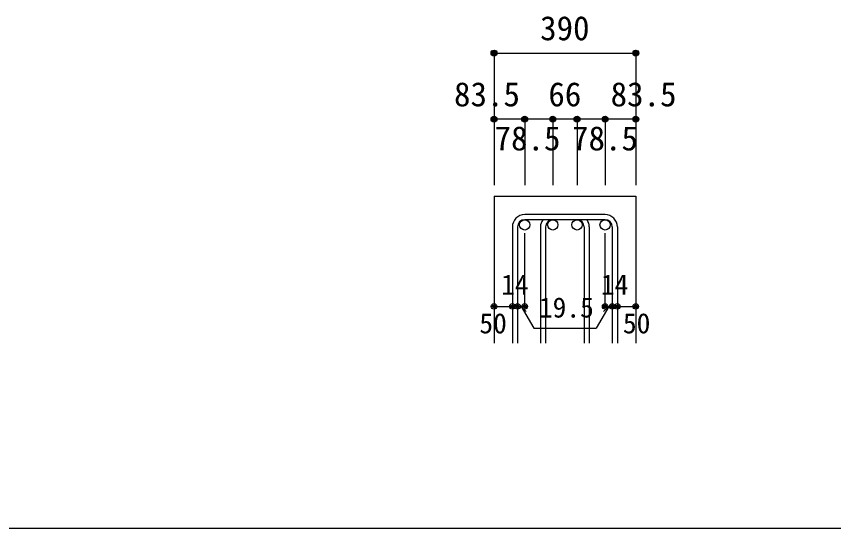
# Model space of a CAD drawing. Units: millimetres at full size, sheet at 1:30; some dimension numbers follow another scale. Extents: x -5973 to 5954, y -4195 to 4201.
# Drawn here: x -942 to 1284, y 3 to 1398 of the extents above; entities that cross this region are included whole.
import ezdxf
from ezdxf.enums import TextEntityAlignment as Align

# ---------------------------------------------------------------- set-up
doc = ezdxf.new("R2010")
doc.units = ezdxf.units.MM
doc.header["$LTSCALE"] = 30
doc.header["$PDMODE"] = 32
doc.header["$PDSIZE"] = 15
for name, color, linetype in [('0-1_躯体線', 2, 'Continuous'), ('0-5_基礎梁筋', 7, 'Continuous'), ('0-6_スタラップ筋', 7, 'Continuous'), ('0-D_寸法', 4, 'Continuous'), ('F-0_枠', 6, 'Continuous')]:
    doc.layers.add(name, color=color, linetype=linetype)
doc.styles.add('ＭＳ ゴシック', font='')
doc.styles.get('ＭＳ ゴシック').set_extended_font_data('MS Gothic')

msp = doc.modelspace()

# ---------------------------------------------------------------- linework, layer by layer
at = {"layer": '0-1_躯体線'}
for p, q in [((359.44, 908.3), (359.44, 508.3)), ((359.44, 908.3), (745.44, 908.3)), ((745.44, 908.3), (745.44, 508.3))]:
    msp.add_line(p, q, dxfattribs=at)
at = {"layer": '0-5_基礎梁筋', "color": 3}
for centre in [(442.94, 830.3), (519.44, 830.3), (585.44, 830.3), (661.94, 830.3)]:
    msp.add_circle(centre, 14, dxfattribs=at)
at = {"layer": '0-6_スタラップ筋'}
for p, q in [((661.94, 858.3), (442.94, 858.3)), ((409.44, 824.8), (409.44, 508.3)), ((423.44, 824.8), (423.44, 508.3)), ((661.94, 844.3), (442.94, 844.3)), ((485.94, 824.8), (485.94, 508.3)), ((499.94, 824.8), (499.94, 508.3)), ((604.94, 824.8), (604.94, 508.3)), ((618.94, 824.8), (618.94, 508.3)), ((681.44, 824.8), (681.44, 508.3)), ((695.44, 824.8), (695.44, 508.3))]:
    msp.add_line(p, q, dxfattribs=at)
for centre, radius, start, end in [((442.94, 824.8), 33.5, 90, 180), ((661.94, 824.8), 33.5, 0, 90), ((442.94, 824.8), 19.5, 90, 180), ((519.44, 824.8), 33.5, 144.40235, 180), ((519.44, 824.8), 19.5, 90, 180), ((585.44, 824.8), 19.5, 0, 90), ((585.44, 824.8), 33.5, 0, 35.59765), ((661.94, 824.8), 19.5, 0, 90)]:
    msp.add_arc(centre, radius, start, end, dxfattribs=at)
at = {"layer": '0-D_寸法'}
for p, q in [((359.44, 1298.3), (359.44, 1118.3)), ((359.44, 1298.3), (745.44, 1298.3)), ((745.44, 1298.3), (745.44, 1118.3)), ((442.94, 1118.3), (359.44, 1118.3)), ((359.44, 1118.3), (359.44, 938.3)), ((552.44, 1118.3), (442.94, 1118.3)), ((442.94, 1118.3), (442.94, 938.3)), ((519.44, 1118.3), (519.44, 938.3)), ((661.94, 1118.3), (552.44, 1118.3)), ((585.44, 1118.3), (585.44, 938.3)), ((745.44, 1118.3), (661.94, 1118.3)), ((661.94, 1118.3), (661.94, 938.3)), ((745.44, 1118.3), (745.44, 938.3)), ((442.94, 608.3), (442.94, 807.63)), ((661.94, 608.3), (661.94, 807.63)), ((359.44, 608.3), (409.44, 608.3)), ((409.44, 608.3), (442.94, 608.3)), ((433.19, 608.3), (447.33, 594.16)), ((433.19, 608.3), (467.41, 549.02)), ((671.69, 608.3), (637.46, 549.02)), ((671.69, 608.3), (657.54, 594.16)), ((661.94, 608.3), (745.44, 608.3)), ((681.44, 608.3), (695.44, 608.3)), ((467.41, 549.02), (637.46, 549.02))]:
    msp.add_line(p, q, dxfattribs=at)
msp.add_lwpolyline([(745.44, 1298.3), (745.44, 1118.3), (745.44, 938.3)], dxfattribs=at)
for centre, radius in [((359.44, 1298.3), 8), ((359.44, 1298.3), 7.2), ((359.44, 1298.3), 6.4), ((359.44, 1298.3), 5.6), ((359.44, 1298.3), 4.8), ((359.44, 1298.3), 4), ((359.44, 1298.3), 3.2), ((359.44, 1298.3), 2.4), ((359.44, 1298.3), 1.6), ((359.44, 1298.3), 0.8), ((745.44, 1298.3), 8), ((745.44, 1298.3), 7.2), ((745.44, 1298.3), 6.4), ((745.44, 1298.3), 5.6), ((745.44, 1298.3), 4.8), ((745.44, 1298.3), 4), ((745.44, 1298.3), 3.2), ((745.44, 1298.3), 2.4), ((745.44, 1298.3), 1.6), ((745.44, 1298.3), 0.8), ((359.44, 1118.3), 8), ((359.44, 1118.3), 7.2), ((359.44, 1118.3), 6.4), ((359.44, 1118.3), 5.6), ((359.44, 1118.3), 4.8), ((359.44, 1118.3), 4), ((359.44, 1118.3), 3.2), ((359.44, 1118.3), 2.4), ((359.44, 1118.3), 1.6), ((359.44, 1118.3), 0.8), ((442.94, 1118.3), 8), ((442.94, 1118.3), 7.2), ((442.94, 1118.3), 6.4), ((442.94, 1118.3), 5.6), ((442.94, 1118.3), 4.8), ((442.94, 1118.3), 4), ((442.94, 1118.3), 3.2), ((442.94, 1118.3), 2.4), ((442.94, 1118.3), 1.6), ((442.94, 1118.3), 0.8), ((519.44, 1118.3), 8), ((519.44, 1118.3), 7.2), ((519.44, 1118.3), 6.4), ((519.44, 1118.3), 5.6), ((519.44, 1118.3), 4.8), ((519.44, 1118.3), 4), ((519.44, 1118.3), 3.2), ((519.44, 1118.3), 2.4), ((519.44, 1118.3), 1.6), ((519.44, 1118.3), 0.8), ((585.44, 1118.3), 8), ((585.44, 1118.3), 7.2), ((585.44, 1118.3), 6.4), ((585.44, 1118.3), 5.6), ((585.44, 1118.3), 4.8), ((585.44, 1118.3), 4), ((585.44, 1118.3), 3.2), ((585.44, 1118.3), 2.4), ((585.44, 1118.3), 1.6), ((585.44, 1118.3), 0.8), ((661.94, 1118.3), 8), ((661.94, 1118.3), 7.2), ((661.94, 1118.3), 6.4), ((661.94, 1118.3), 5.6), ((661.94, 1118.3), 4.8), ((661.94, 1118.3), 4), ((661.94, 1118.3), 3.2), ((661.94, 1118.3), 2.4), ((661.94, 1118.3), 1.6), ((661.94, 1118.3), 0.8), ((745.44, 1118.3), 8), ((745.44, 1118.3), 7.2), ((745.44, 1118.3), 6.4), ((745.44, 1118.3), 5.6), ((745.44, 1118.3), 4.8), ((745.44, 1118.3), 4), ((745.44, 1118.3), 3.2), ((745.44, 1118.3), 2.4), ((745.44, 1118.3), 1.6), ((745.44, 1118.3), 0.8), ((359.44, 608.3), 4), ((359.44, 608.3), 3.6), ((359.44, 608.3), 3.2), ((359.44, 608.3), 2.8), ((359.44, 608.3), 2.4), ((359.44, 608.3), 2), ((359.44, 608.3), 1.6), ((359.44, 608.3), 1.2), ((359.44, 608.3), 0.8), ((359.44, 608.3), 0.4), ((409.44, 608.3), 4), ((409.44, 608.3), 3.6), ((409.44, 608.3), 3.2), ((409.44, 608.3), 2.8), ((409.44, 608.3), 2.4), ((409.44, 608.3), 2), ((409.44, 608.3), 1.6), ((409.44, 608.3), 1.2), ((409.44, 608.3), 0.8), ((409.44, 608.3), 0.4), ((423.44, 608.3), 4), ((423.44, 608.3), 3.6), ((423.44, 608.3), 3.2), ((423.44, 608.3), 2.8), ((423.44, 608.3), 2.4), ((423.44, 608.3), 2), ((423.44, 608.3), 1.6), ((423.44, 608.3), 1.2), ((423.44, 608.3), 0.8), ((423.44, 608.3), 0.4), ((442.94, 608.3), 4), ((442.94, 608.3), 3.6), ((442.94, 608.3), 3.2), ((442.94, 608.3), 2.8), ((442.94, 608.3), 2.4), ((442.94, 608.3), 2), ((442.94, 608.3), 1.6), ((442.94, 608.3), 1.2), ((442.94, 608.3), 0.8), ((442.94, 608.3), 0.4), ((661.94, 608.3), 4), ((661.94, 608.3), 3.6), ((661.94, 608.3), 3.2), ((661.94, 608.3), 2.8), ((661.94, 608.3), 2.4), ((661.94, 608.3), 2), ((661.94, 608.3), 1.6), ((661.94, 608.3), 1.2), ((661.94, 608.3), 0.8), ((661.94, 608.3), 0.4), ((681.44, 608.3), 4), ((681.44, 608.3), 3.6), ((681.44, 608.3), 3.2), ((681.44, 608.3), 2.8), ((681.44, 608.3), 2.4), ((681.44, 608.3), 2), ((681.44, 608.3), 1.6), ((681.44, 608.3), 1.2), ((681.44, 608.3), 0.8), ((681.44, 608.3), 0.4), ((695.44, 608.3), 4), ((695.44, 608.3), 3.6), ((695.44, 608.3), 3.2), ((695.44, 608.3), 2.8), ((695.44, 608.3), 2.4), ((695.44, 608.3), 2), ((695.44, 608.3), 1.6), ((695.44, 608.3), 1.2), ((695.44, 608.3), 0.8), ((695.44, 608.3), 0.4), ((745.44, 608.3), 4), ((745.44, 608.3), 3.6), ((745.44, 608.3), 3.2), ((745.44, 608.3), 2.8), ((745.44, 608.3), 2.4), ((745.44, 608.3), 2), ((745.44, 608.3), 1.6), ((745.44, 608.3), 1.2), ((745.44, 608.3), 0.8), ((745.44, 608.3), 0.4)]:
    msp.add_circle(centre, radius, dxfattribs=at)
at = {"layer": '0-D_寸法', "color": 7}
for p in [(359.44, 1298.3), (745.44, 1298.3), (359.44, 1118.3), (442.94, 1118.3), (519.44, 1118.3), (585.44, 1118.3), (661.94, 1118.3), (745.44, 1118.3), (359.44, 608.3), (409.44, 608.3), (423.44, 608.3), (442.94, 608.3), (661.94, 608.3), (681.44, 608.3), (695.44, 608.3), (745.44, 608.3)]:
    msp.add_point(p, dxfattribs=at)
at = {"layer": 'F-0_枠', "color": 2}
msp.add_line((3723.6, 2.95), (-5972.88, 2.95), dxfattribs=at)

# ---------------------------------------------------------------- texts
at = {"layer": '0-D_寸法', "style": 'ＭＳ ゴシック'}
for s, height, p in [('390', 65.98, (484.94, 1313.3)), ('83.5', 65.98, (250.44, 1133.3)), ('66', 65.98, (507.44, 1133.3)), ('83.5', 65.98, (676.94, 1133.3)), ('78.5', 65.98, (360.94, 1013.3)), ('78.5', 65.98, (571.94, 1013.3)), ('14', 54.99, (378.9, 623.75)), ('14', 54.99, (650.48, 623.75)), ('19.5', 54.99, (481.62, 561.38)), ('50', 54.99, (319.44, 518.3)), ('50', 54.99, (710.44, 518.3))]:
    msp.add_text(s, height=height, dxfattribs=at).set_placement(p, align=Align.BOTTOM_LEFT)

doc.saveas('drawing.dxf')
